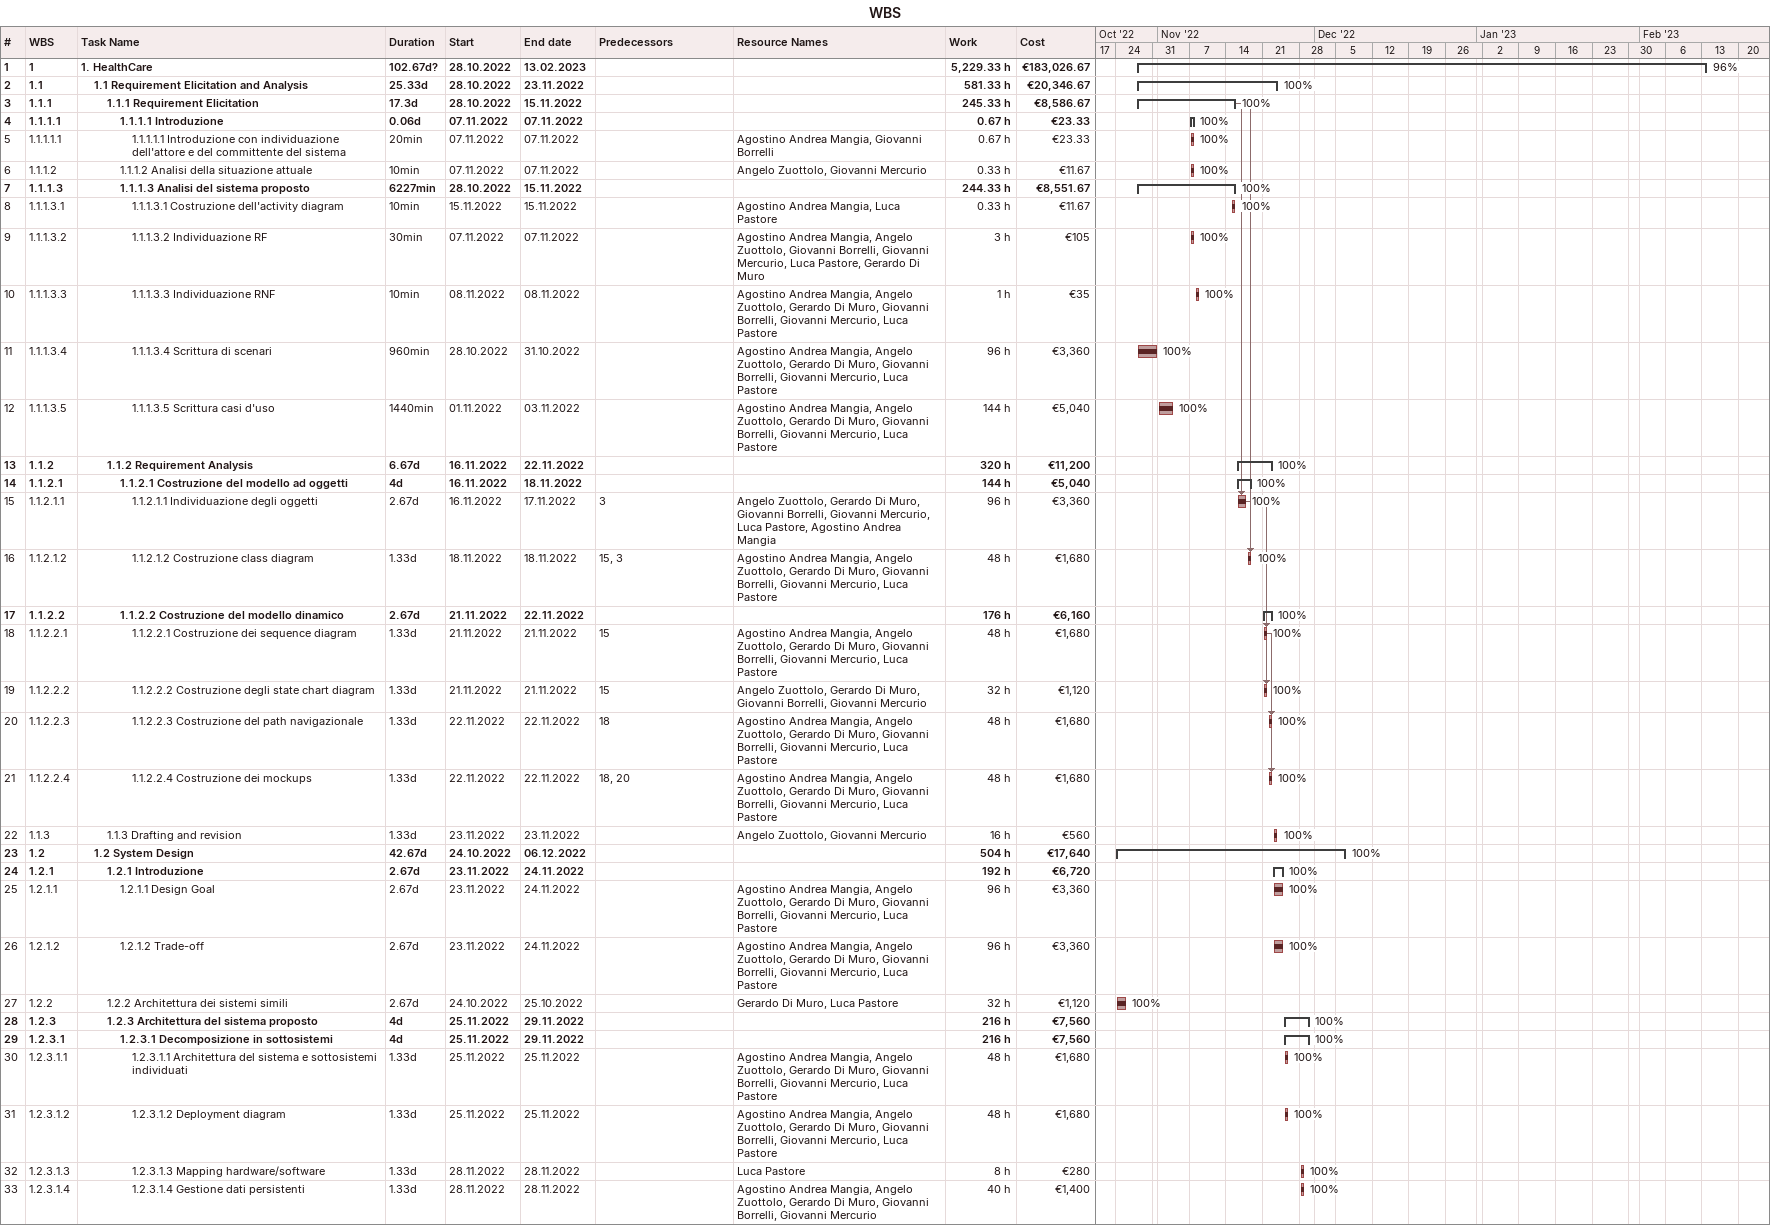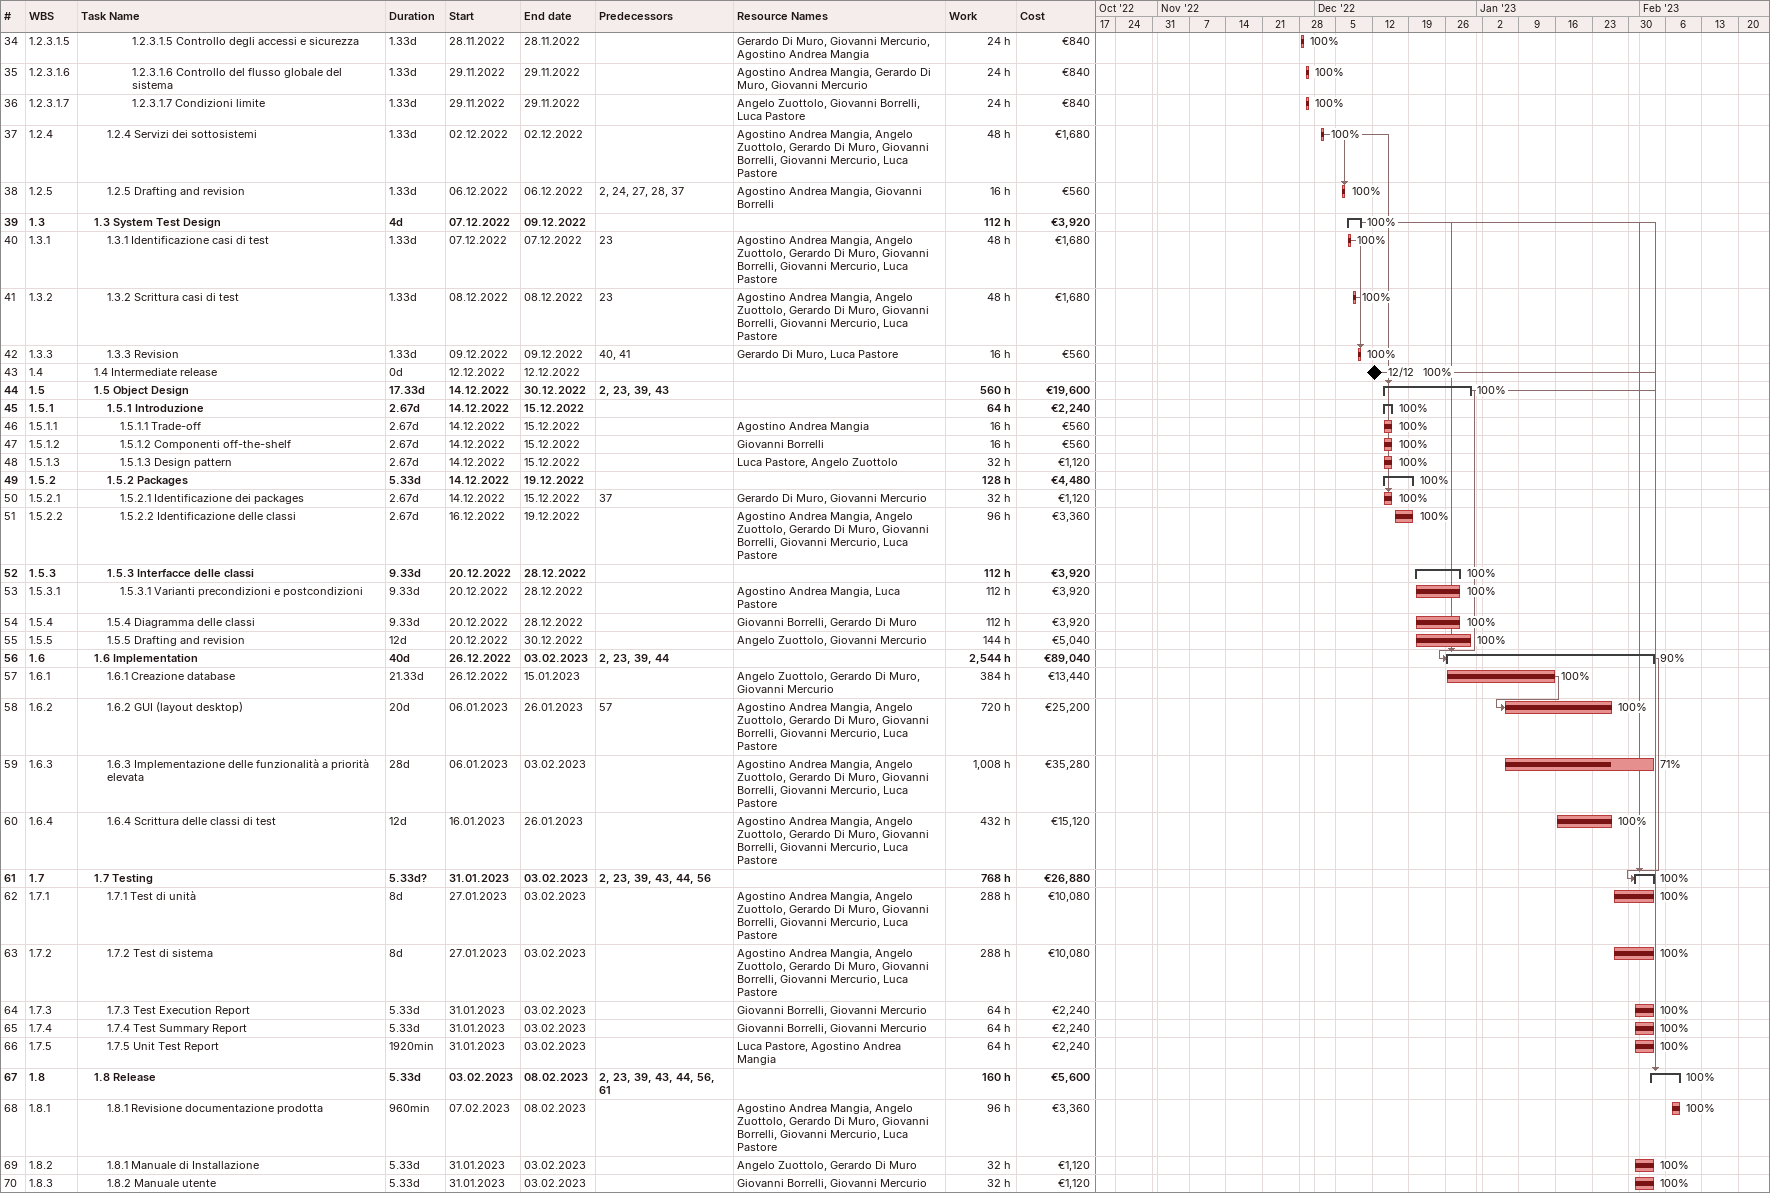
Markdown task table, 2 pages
WBS

| ID | WBS | Task | Duration | Start | Finish | Predecessors | Resources | % complete | Work (h) | Cost (€) |
|---|---|---|---|---|---|---|---|---|---|---|
| 1 | 1 | **1. HealthCare** | 102.67d? | 2022-10-28 | 2023-02-13 |  |  | 96 | 5229.33 | 183026.67 |
| 2 | 1.1 | **1.1 Requirement Elicitation and Analysis** | 25.33d | 2022-10-28 | 2022-11-23 |  |  | 100 | 581.33 | 20346.67 |
| 3 | 1.1.1 | **1.1.1 Requirement Elicitation** | 17.3d | 2022-10-28 | 2022-11-15 |  |  | 100 | 245.33 | 8586.67 |
| 4 | 1.1.1.1 | **1.1.1.1 Introduzione** | 0.06d | 2022-11-07 | 2022-11-07 |  |  | 100 | 0.67 | 23.33 |
| 5 | 1.1.1.1.1 | 1.1.1.1.1 Introduzione con individuazione dell'attore e del committente del sistema | 20min | 2022-11-07 | 2022-11-07 |  | Agostino Andrea Mangia, Giovanni Borrelli | 100 | 0.67 | 23.33 |
| 6 | 1.1.1.2 | 1.1.1.2 Analisi della situazione attuale | 10min | 2022-11-07 | 2022-11-07 |  | Angelo Zuottolo, Giovanni Mercurio | 100 | 0.33 | 11.67 |
| 7 | 1.1.1.3 | **1.1.1.3 Analisi del sistema proposto** | 6227min | 2022-10-28 | 2022-11-15 |  |  | 100 | 244.33 | 8551.67 |
| 8 | 1.1.1.3.1 | 1.1.1.3.1 Costruzione dell'activity diagram | 10min | 2022-11-15 | 2022-11-15 |  | Agostino Andrea Mangia, Luca Pastore | 100 | 0.33 | 11.67 |
| 9 | 1.1.1.3.2 | 1.1.1.3.2 Individuazione RF | 30min | 2022-11-07 | 2022-11-07 |  | Agostino Andrea Mangia, Angelo Zuottolo, Giovanni Borrelli, Giovanni Mercurio, Luca Pastore, Gerardo Di Muro | 100 | 3 | 105 |
| 10 | 1.1.1.3.3 | 1.1.1.3.3 Individuazione RNF | 10min | 2022-11-08 | 2022-11-08 |  | Agostino Andrea Mangia, Angelo Zuottolo, Gerardo Di Muro, Giovanni Borrelli, Giovanni Mercurio, Luca Pastore | 100 | 1 | 35 |
| 11 | 1.1.1.3.4 | 1.1.1.3.4 Scrittura di scenari | 960min | 2022-10-28 | 2022-10-31 |  | Agostino Andrea Mangia, Angelo Zuottolo, Gerardo Di Muro, Giovanni Borrelli, Giovanni Mercurio, Luca Pastore | 100 | 96 | 3360 |
| 12 | 1.1.1.3.5 | 1.1.1.3.5 Scrittura casi d'uso | 1440min | 2022-11-01 | 2022-11-03 |  | Agostino Andrea Mangia, Angelo Zuottolo, Gerardo Di Muro, Giovanni Borrelli, Giovanni Mercurio, Luca Pastore | 100 | 144 | 5040 |
| 13 | 1.1.2 | **1.1.2 Requirement Analysis** | 6.67d | 2022-11-16 | 2022-11-22 |  |  | 100 | 320 | 11200 |
| 14 | 1.1.2.1 | **1.1.2.1 Costruzione del modello ad oggetti** | 4d | 2022-11-16 | 2022-11-18 |  |  | 100 | 144 | 5040 |
| 15 | 1.1.2.1.1 | 1.1.2.1.1 Individuazione degli oggetti | 2.67d | 2022-11-16 | 2022-11-17 | 3 | Angelo Zuottolo, Gerardo Di Muro, Giovanni Borrelli, Giovanni Mercurio, Luca Pastore, Agostino Andrea Mangia | 100 | 96 | 3360 |
| 16 | 1.1.2.1.2 | 1.1.2.1.2 Costruzione class diagram | 1.33d | 2022-11-18 | 2022-11-18 | 15, 3 | Agostino Andrea Mangia, Angelo Zuottolo, Gerardo Di Muro, Giovanni Borrelli, Giovanni Mercurio, Luca Pastore | 100 | 48 | 1680 |
| 17 | 1.1.2.2 | **1.1.2.2 Costruzione del modello dinamico** | 2.67d | 2022-11-21 | 2022-11-22 |  |  | 100 | 176 | 6160 |
| 18 | 1.1.2.2.1 | 1.1.2.2.1 Costruzione dei sequence diagram | 1.33d | 2022-11-21 | 2022-11-21 | 15 | Agostino Andrea Mangia, Angelo Zuottolo, Gerardo Di Muro, Giovanni Borrelli, Giovanni Mercurio, Luca Pastore | 100 | 48 | 1680 |
| 19 | 1.1.2.2.2 | 1.1.2.2.2 Costruzione degli state chart diagram | 1.33d | 2022-11-21 | 2022-11-21 | 15 | Angelo Zuottolo, Gerardo Di Muro, Giovanni Borrelli, Giovanni Mercurio | 100 | 32 | 1120 |
| 20 | 1.1.2.2.3 | 1.1.2.2.3 Costruzione del path navigazionale | 1.33d | 2022-11-22 | 2022-11-22 | 18 | Agostino Andrea Mangia, Angelo Zuottolo, Gerardo Di Muro, Giovanni Borrelli, Giovanni Mercurio, Luca Pastore | 100 | 48 | 1680 |
| 21 | 1.1.2.2.4 | 1.1.2.2.4 Costruzione dei mockups | 1.33d | 2022-11-22 | 2022-11-22 | 18, 20 | Agostino Andrea Mangia, Angelo Zuottolo, Gerardo Di Muro, Giovanni Borrelli, Giovanni Mercurio, Luca Pastore | 100 | 48 | 1680 |
| 22 | 1.1.3 | 1.1.3 Drafting and revision | 1.33d | 2022-11-23 | 2022-11-23 |  | Angelo Zuottolo, Giovanni Mercurio | 100 | 16 | 560 |
| 23 | 1.2 | **1.2 System Design** | 42.67d | 2022-10-24 | 2022-12-06 |  |  | 100 | 504 | 17640 |
| 24 | 1.2.1 | **1.2.1 Introduzione** | 2.67d | 2022-11-23 | 2022-11-24 |  |  | 100 | 192 | 6720 |
| 25 | 1.2.1.1 | 1.2.1.1 Design Goal | 2.67d | 2022-11-23 | 2022-11-24 |  | Agostino Andrea Mangia, Angelo Zuottolo, Gerardo Di Muro, Giovanni Borrelli, Giovanni Mercurio, Luca Pastore | 100 | 96 | 3360 |
| 26 | 1.2.1.2 | 1.2.1.2 Trade-off | 2.67d | 2022-11-23 | 2022-11-24 |  | Agostino Andrea Mangia, Angelo Zuottolo, Gerardo Di Muro, Giovanni Borrelli, Giovanni Mercurio, Luca Pastore | 100 | 96 | 3360 |
| 27 | 1.2.2 | 1.2.2 Architettura dei sistemi simili | 2.67d | 2022-10-24 | 2022-10-25 |  | Gerardo Di Muro, Luca Pastore | 100 | 32 | 1120 |
| 28 | 1.2.3 | **1.2.3 Architettura del sistema proposto** | 4d | 2022-11-25 | 2022-11-29 |  |  | 100 | 216 | 7560 |
| 29 | 1.2.3.1 | **1.2.3.1 Decomposizione in sottosistemi** | 4d | 2022-11-25 | 2022-11-29 |  |  | 100 | 216 | 7560 |
| 30 | 1.2.3.1.1 | 1.2.3.1.1 Architettura del sistema e sottosistemi individuati | 1.33d | 2022-11-25 | 2022-11-25 |  | Agostino Andrea Mangia, Angelo Zuottolo, Gerardo Di Muro, Giovanni Borrelli, Giovanni Mercurio, Luca Pastore | 100 | 48 | 1680 |
| 31 | 1.2.3.1.2 | 1.2.3.1.2 Deployment diagram | 1.33d | 2022-11-25 | 2022-11-25 |  | Agostino Andrea Mangia, Angelo Zuottolo, Gerardo Di Muro, Giovanni Borrelli, Giovanni Mercurio, Luca Pastore | 100 | 48 | 1680 |
| 32 | 1.2.3.1.3 | 1.2.3.1.3 Mapping hardware/software | 1.33d | 2022-11-28 | 2022-11-28 |  | Luca Pastore | 100 | 8 | 280 |
| 33 | 1.2.3.1.4 | 1.2.3.1.4 Gestione dati persistenti | 1.33d | 2022-11-28 | 2022-11-28 |  | Agostino Andrea Mangia, Angelo Zuottolo, Gerardo Di Muro, Giovanni Borrelli, Giovanni Mercurio | 100 | 40 | 1400 |
| 34 | 1.2.3.1.5 | 1.2.3.1.5 Controllo degli accessi e sicurezza | 1.33d | 2022-11-28 | 2022-11-28 |  | Gerardo Di Muro, Giovanni Mercurio, Agostino Andrea Mangia | 100 | 24 | 840 |
| 35 | 1.2.3.1.6 | 1.2.3.1.6 Controllo del flusso globale del sistema | 1.33d | 2022-11-29 | 2022-11-29 |  | Agostino Andrea Mangia, Gerardo Di Muro, Giovanni Mercurio | 100 | 24 | 840 |
| 36 | 1.2.3.1.7 | 1.2.3.1.7 Condizioni limite | 1.33d | 2022-11-29 | 2022-11-29 |  | Angelo Zuottolo, Giovanni Borrelli, Luca Pastore | 100 | 24 | 840 |
| 37 | 1.2.4 | 1.2.4 Servizi dei sottosistemi | 1.33d | 2022-12-02 | 2022-12-02 |  | Agostino Andrea Mangia, Angelo Zuottolo, Gerardo Di Muro, Giovanni Borrelli, Giovanni Mercurio, Luca Pastore | 100 | 48 | 1680 |
| 38 | 1.2.5 | 1.2.5 Drafting and revision | 1.33d | 2022-12-06 | 2022-12-06 | 2, 24, 27, 28, 37 | Agostino Andrea Mangia, Giovanni Borrelli | 100 | 16 | 560 |
| 39 | 1.3 | **1.3 System Test Design** | 4d | 2022-12-07 | 2022-12-09 |  |  | 100 | 112 | 3920 |
| 40 | 1.3.1 | 1.3.1 Identificazione casi di test | 1.33d | 2022-12-07 | 2022-12-07 | 23 | Agostino Andrea Mangia, Angelo Zuottolo, Gerardo Di Muro, Giovanni Borrelli, Giovanni Mercurio, Luca Pastore | 100 | 48 | 1680 |
| 41 | 1.3.2 | 1.3.2 Scrittura casi di test | 1.33d | 2022-12-08 | 2022-12-08 | 23 | Agostino Andrea Mangia, Angelo Zuottolo, Gerardo Di Muro, Giovanni Borrelli, Giovanni Mercurio, Luca Pastore | 100 | 48 | 1680 |
| 42 | 1.3.3 | 1.3.3 Revision | 1.33d | 2022-12-09 | 2022-12-09 | 40, 41 | Gerardo Di Muro, Luca Pastore | 100 | 16 | 560 |
| 43 | 1.4 | 1.4 Intermediate release | 0d | 2022-12-12 | 2022-12-12 |  |  | 100 |  |  |
| 44 | 1.5 | **1.5 Object Design** | 17.33d | 2022-12-14 | 2022-12-30 | 2, 23, 39, 43 |  | 100 | 560 | 19600 |
| 45 | 1.5.1 | **1.5.1 Introduzione** | 2.67d | 2022-12-14 | 2022-12-15 |  |  | 100 | 64 | 2240 |
| 46 | 1.5.1.1 | 1.5.1.1 Trade-off | 2.67d | 2022-12-14 | 2022-12-15 |  | Agostino Andrea Mangia | 100 | 16 | 560 |
| 47 | 1.5.1.2 | 1.5.1.2 Componenti off-the-shelf | 2.67d | 2022-12-14 | 2022-12-15 |  | Giovanni Borrelli | 100 | 16 | 560 |
| 48 | 1.5.1.3 | 1.5.1.3 Design pattern | 2.67d | 2022-12-14 | 2022-12-15 |  | Luca Pastore, Angelo Zuottolo | 100 | 32 | 1120 |
| 49 | 1.5.2 | **1.5.2 Packages** | 5.33d | 2022-12-14 | 2022-12-19 |  |  | 100 | 128 | 4480 |
| 50 | 1.5.2.1 | 1.5.2.1 Identificazione dei packages | 2.67d | 2022-12-14 | 2022-12-15 | 37 | Gerardo Di Muro, Giovanni Mercurio | 100 | 32 | 1120 |
| 51 | 1.5.2.2 | 1.5.2.2 Identificazione delle classi | 2.67d | 2022-12-16 | 2022-12-19 |  | Agostino Andrea Mangia, Angelo Zuottolo, Gerardo Di Muro, Giovanni Borrelli, Giovanni Mercurio, Luca Pastore | 100 | 96 | 3360 |
| 52 | 1.5.3 | **1.5.3 Interfacce delle classi** | 9.33d | 2022-12-20 | 2022-12-28 |  |  | 100 | 112 | 3920 |
| 53 | 1.5.3.1 | 1.5.3.1 Varianti precondizioni e postcondizioni | 9.33d | 2022-12-20 | 2022-12-28 |  | Agostino Andrea Mangia, Luca Pastore | 100 | 112 | 3920 |
| 54 | 1.5.4 | 1.5.4 Diagramma delle classi | 9.33d | 2022-12-20 | 2022-12-28 |  | Giovanni Borrelli, Gerardo Di Muro | 100 | 112 | 3920 |
| 55 | 1.5.5 | 1.5.5 Drafting and revision | 12d | 2022-12-20 | 2022-12-30 |  | Angelo Zuottolo, Giovanni Mercurio | 100 | 144 | 5040 |
| 56 | 1.6 | **1.6 Implementation** | 40d | 2022-12-26 | 2023-02-03 | 2, 23, 39, 44 |  | 90 | 2544 | 89040 |
| 57 | 1.6.1 | 1.6.1 Creazione database | 21.33d | 2022-12-26 | 2023-01-15 |  | Angelo Zuottolo, Gerardo Di Muro, Giovanni Mercurio | 100 | 384 | 13440 |
| 58 | 1.6.2 | 1.6.2 GUI (layout desktop) | 20d | 2023-01-06 | 2023-01-26 | 57 | Agostino Andrea Mangia, Angelo Zuottolo, Gerardo Di Muro, Giovanni Borrelli, Giovanni Mercurio, Luca Pastore | 100 | 720 | 25200 |
| 59 | 1.6.3 | 1.6.3 Implementazione delle funzionalità a priorità elevata | 28d | 2023-01-06 | 2023-02-03 |  | Agostino Andrea Mangia, Angelo Zuottolo, Gerardo Di Muro, Giovanni Borrelli, Giovanni Mercurio, Luca Pastore | 71 | 1008 | 35280 |
| 60 | 1.6.4 | 1.6.4 Scrittura delle classi di test | 12d | 2023-01-16 | 2023-01-26 |  | Agostino Andrea Mangia, Angelo Zuottolo, Gerardo Di Muro, Giovanni Borrelli, Giovanni Mercurio, Luca Pastore | 100 | 432 | 15120 |
| 61 | 1.7 | **1.7 Testing** | 5.33d? | 2023-01-31 | 2023-02-03 | 2, 23, 39, 43, 44, 56 |  | 100 | 768 | 26880 |
| 62 | 1.7.1 | 1.7.1 Test di unità | 8d | 2023-01-27 | 2023-02-03 |  | Agostino Andrea Mangia, Angelo Zuottolo, Gerardo Di Muro, Giovanni Borrelli, Giovanni Mercurio, Luca Pastore | 100 | 288 | 10080 |
| 63 | 1.7.2 | 1.7.2 Test di sistema | 8d | 2023-01-27 | 2023-02-03 |  | Agostino Andrea Mangia, Angelo Zuottolo, Gerardo Di Muro, Giovanni Borrelli, Giovanni Mercurio, Luca Pastore | 100 | 288 | 10080 |
| 64 | 1.7.3 | 1.7.3 Test Execution Report | 5.33d | 2023-01-31 | 2023-02-03 |  | Giovanni Borrelli, Giovanni Mercurio | 100 | 64 | 2240 |
| 65 | 1.7.4 | 1.7.4 Test Summary Report | 5.33d | 2023-01-31 | 2023-02-03 |  | Giovanni Borrelli, Giovanni Mercurio | 100 | 64 | 2240 |
| 66 | 1.7.5 | 1.7.5 Unit Test Report | 1920min | 2023-01-31 | 2023-02-03 |  | Luca Pastore, Agostino Andrea Mangia | 100 | 64 | 2240 |
| 67 | 1.8 | **1.8 Release** | 5.33d | 2023-02-03 | 2023-02-08 | 2, 23, 39, 43, 44, 56, 61 |  | 100 | 160 | 5600 |
| 68 | 1.8.1 | 1.8.1 Revisione documentazione prodotta | 960min | 2023-02-07 | 2023-02-08 |  | Agostino Andrea Mangia, Angelo Zuottolo, Gerardo Di Muro, Giovanni Borrelli, Giovanni Mercurio, Luca Pastore | 100 | 96 | 3360 |
| 69 | 1.8.2 | 1.8.1 Manuale di Installazione | 5.33d | 2023-01-31 | 2023-02-03 |  | Angelo Zuottolo, Gerardo Di Muro | 100 | 32 | 1120 |
| 70 | 1.8.3 | 1.8.2 Manuale utente | 5.33d | 2023-01-31 | 2023-02-03 |  | Giovanni Borrelli, Giovanni Mercurio | 100 | 32 | 1120 |
